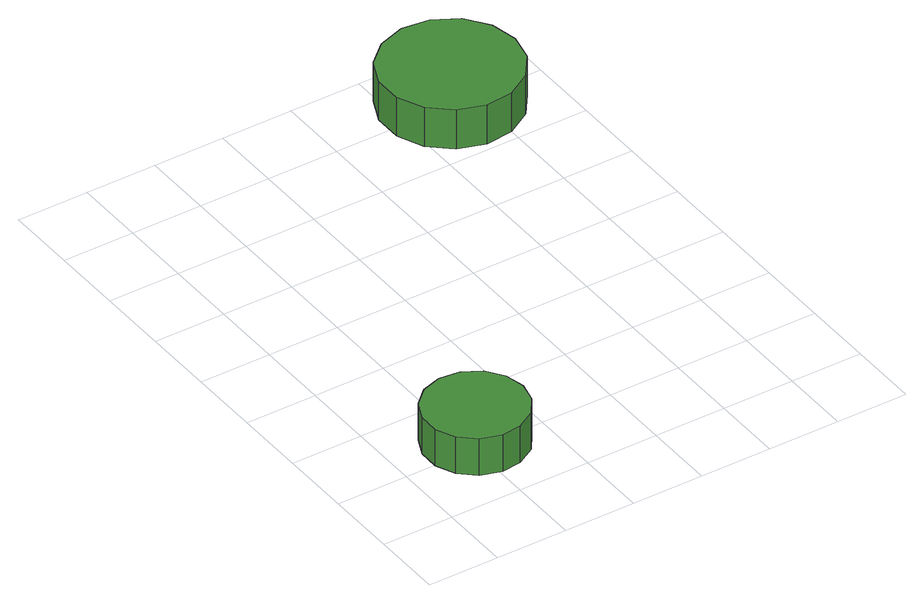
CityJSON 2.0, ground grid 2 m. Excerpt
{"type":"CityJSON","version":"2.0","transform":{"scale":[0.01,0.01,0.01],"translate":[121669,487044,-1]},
"CityObjects":{
"tree1":{"type":"SolitaryVegetationObject","attributes":{"function":"something"},"geometry":[{"type":"MultiSurface","lod":"1","boundaries":[[[0,1,2,3,4,5,6,7,8,9,10,11,12,13,14]],[[15,16,17,18,19,20,21,22,23,24,25,26,27,28,29]],[[0,29,28,1]],[[1,28,27,2]],[[2,27,26,3]],[[3,26,25,4]],[[4,25,24,5]],[[5,24,23,6]],[[6,23,22,7]],[[7,22,21,8]],[[8,21,20,9]],[[9,20,19,10]],[[10,19,18,11]],[[11,18,17,12]],[[12,17,16,13]],[[13,16,15,14]],[[14,15,29,0]]]}]},
"tree2":{"type":"SolitaryVegetationObject","attributes":{"function":"something"},"geometry":[{"type":"MultiSurface","lod":"1","boundaries":[[[30,31,32,33,34,35,36,37,38,39,40,41,42,43,44]],[[45,46,47,48,49,50,51,52,53,54,55,56,57,58,59]],[[30,59,58,31]],[[31,58,57,32]],[[32,57,56,33]],[[33,56,55,34]],[[34,55,54,35]],[[35,54,53,36]],[[36,53,52,37]],[[37,52,51,38]],[[38,51,50,39]],[[39,50,49,40]],[[40,49,48,41]],[[41,48,47,42]],[[42,47,46,43]],[[43,46,45,44]],[[44,45,59,30]]]}]}
},
"vertices":[
[360,224,168],[348,281,168],[314,328,168],[263,357,168],[206,363,168],[150,345,168],[107,306,168],[83,253,168],[83,195,168],[107,141,168],[150,102,168],[206,84,168],[263,91,168],[314,120,168],[348,167,168],[348,167,57],[314,120,57],[263,91,57],[206,84,57],[150,102,57],[107,141,57],[83,195,57],[83,253,57],[107,306,57],[150,345,57],[206,363,57],[263,357,57],[314,328,57],[348,281,57],[360,224,57],
[1132,1409,173],[1116,1486,173],[1070,1550,173],[1002,1589,173],[924,1598,173],[849,1573,173],[790,1521,173],[758,1449,173],[758,1370,173],[790,1298,173],[849,1246,173],[924,1221,173],[1002,1229,173],[1070,1269,173],[1116,1332,173],[1116,1332,55],[1070,1269,55],[1002,1229,55],[924,1221,55],[849,1246,55],[790,1298,55],[758,1370,55],[758,1449,55],[790,1521,55],[849,1573,55],[924,1598,55],[1002,1589,55],[1070,1550,55],[1116,1486,55],[1132,1409,55]
]}
